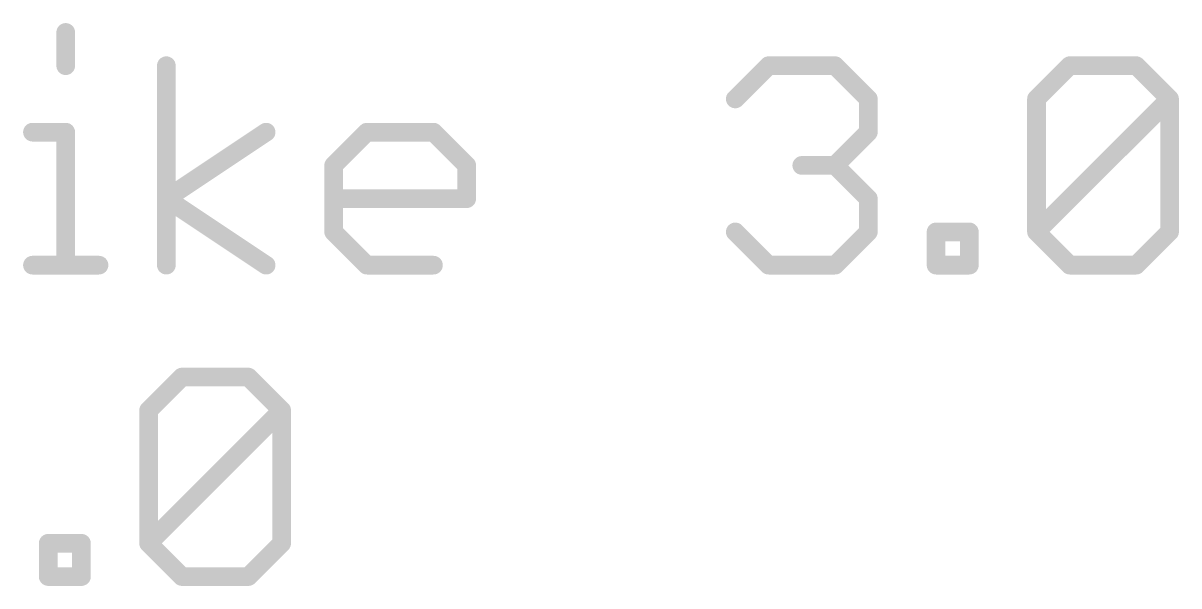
# Model space of a CAD drawing. Extents: x -98 to 13, y 0 to 18.
# Drawn here: x -12.66 to -3.23, y 3.81 to 8.4 of the extents above; entities that cross this region are included whole.
import ezdxf

# ---------------------------------------------------------------- set-up
doc = ezdxf.new("R2010")
doc.units = 0
doc.layers.add('27', color=253, linetype='CONTINUOUS')

msp = doc.modelspace()

# ---------------------------------------------------------------- linework, layer by layer
at = {"layer": '27', "const_width": 0.1524}
for points in [[(-12.3105, 8.3244), (-12.3105, 8.0532)], [(-11.4902, 6.4262), (-11.4902, 8.0532)], [(-6.8516, 7.782), (-6.5805, 8.0532)], [(-6.5805, 8.0532), (-6.0381, 8.0532)], [(-6.0381, 8.0532), (-5.767, 7.782)], [(-4.3959, 7.782), (-4.1247, 8.0532)], [(-4.1247, 8.0532), (-3.5824, 8.0532)], [(-3.5824, 8.0532), (-3.3112, 7.782)], [(-5.767, 7.782), (-5.767, 7.5109)], [(-4.3959, 6.6974), (-4.3959, 7.782)], [(-4.3959, 6.6974), (-3.3112, 7.782)], [(-3.3112, 7.782), (-3.3112, 6.6974)], [(-12.5817, 7.5109), (-12.3105, 7.5109)], [(-12.3105, 7.5109), (-12.3105, 6.4262)], [(-11.4902, 6.9685), (-10.6767, 7.5109)], [(-10.1259, 7.2397), (-9.8548, 7.5109)], [(-9.8548, 7.5109), (-9.3124, 7.5109)], [(-9.3124, 7.5109), (-9.0413, 7.2397)], [(-5.767, 7.5109), (-6.0381, 7.2397)], [(-10.1259, 6.6974), (-10.1259, 7.2397)], [(-9.0413, 7.2397), (-9.0413, 6.9685)], [(-6.0381, 7.2397), (-6.3093, 7.2397)], [(-6.0381, 7.2397), (-5.767, 6.9685)], [(-10.6767, 6.4262), (-11.4902, 6.9685)], [(-9.0413, 6.9685), (-10.1259, 6.9685)], [(-5.767, 6.9685), (-5.767, 6.6974)], [(-9.8548, 6.4262), (-10.1259, 6.6974)], [(-6.5805, 6.4262), (-6.8516, 6.6974)], [(-5.767, 6.6974), (-6.0381, 6.4262)], [(-5.2145, 6.4262), (-5.2145, 6.6974)], [(-5.2145, 6.6974), (-4.9433, 6.6974)], [(-4.9433, 6.6974), (-4.9433, 6.4262)], [(-4.1247, 6.4262), (-4.3959, 6.6974)], [(-3.3112, 6.6974), (-3.5824, 6.4262)], [(-12.5817, 6.4262), (-12.0393, 6.4262)], [(-9.3124, 6.4262), (-9.8548, 6.4262)], [(-6.0381, 6.4262), (-6.5805, 6.4262)], [(-4.9433, 6.4262), (-5.2145, 6.4262)], [(-3.5824, 6.4262), (-4.1247, 6.4262)], [(-11.6347, 5.242), (-11.3635, 5.5132)], [(-11.3635, 5.5132), (-10.8212, 5.5132)], [(-10.8212, 5.5132), (-10.55, 5.242)], [(-11.6347, 4.1574), (-11.6347, 5.242)], [(-11.6347, 4.1574), (-10.55, 5.242)], [(-10.55, 5.242), (-10.55, 4.1574)], [(-12.4533, 3.8862), (-12.4533, 4.1574)], [(-12.4533, 4.1574), (-12.1821, 4.1574)], [(-12.1821, 4.1574), (-12.1821, 3.8862)], [(-11.3635, 3.8862), (-11.6347, 4.1574)], [(-10.55, 4.1574), (-10.8212, 3.8862)], [(-12.1821, 3.8862), (-12.4533, 3.8862)], [(-10.8212, 3.8862), (-11.3635, 3.8862)]]:
    msp.add_lwpolyline(points, dxfattribs=at)
at = {"layer": '27', "const_width": 0.0762}
for points in [[(-12.2724, 8.3244, 1), (-12.3486, 8.3244)], [(-11.4521, 8.0532, 1), (-11.5283, 8.0532)], [(-6.5805, 8.0913, 1), (-6.5805, 8.0151)], [(-6.5535, 8.0262, 1), (-6.6074, 8.0801)], [(-6.0112, 8.0801, 1), (-6.0651, 8.0262)], [(-6.0381, 8.0151, 1), (-6.0381, 8.0913)], [(-4.1247, 8.0913, 1), (-4.1247, 8.0151)], [(-4.0978, 8.0262, 1), (-4.1517, 8.0801)], [(-3.5555, 8.0801, 1), (-3.6093, 8.0262)], [(-3.5824, 8.0151, 1), (-3.5824, 8.0913)], [(-12.3486, 8.0532, 1), (-12.2724, 8.0532)], [(-6.8786, 7.809, 1), (-6.8247, 7.7551)], [(-5.7289, 7.782, 1), (-5.8051, 7.782)], [(-5.7939, 7.7551, 1), (-5.74, 7.809)], [(-4.3578, 7.782, 1), (-4.434, 7.782)], [(-4.4228, 7.809, 1), (-4.369, 7.7551)], [(-3.2731, 7.782, 1), (-3.3493, 7.782)], [(-3.2843, 7.7551, 1), (-3.3382, 7.809)], [(-3.3382, 7.7551, 1), (-3.2843, 7.809)], [(-12.5817, 7.549, 1), (-12.5817, 7.4728)], [(-12.2724, 7.5109, 1), (-12.3486, 7.5109)], [(-12.3105, 7.4728, 1), (-12.3105, 7.549)], [(-10.6556, 7.4792, 1), (-10.6979, 7.5426)], [(-9.8548, 7.549, 1), (-9.8548, 7.4728)], [(-9.8278, 7.4839, 1), (-9.8817, 7.5378)], [(-9.2855, 7.5378, 1), (-9.3394, 7.4839)], [(-9.3124, 7.4728, 1), (-9.3124, 7.549)], [(-5.8051, 7.5109, 1), (-5.7289, 7.5109)], [(-5.74, 7.4839, 1), (-5.7939, 7.5378)], [(-10.0878, 7.2397, 1), (-10.164, 7.2397)], [(-10.1529, 7.2666, 1), (-10.099, 7.2128)], [(-9.0032, 7.2397, 1), (-9.0794, 7.2397)], [(-9.0682, 7.2128, 1), (-9.0143, 7.2666)], [(-6.3093, 7.2778, 1), (-6.3093, 7.2016)], [(-6.0112, 7.2666, 1), (-6.0651, 7.2128)], [(-6.0651, 7.2666, 1), (-6.0112, 7.2128)], [(-6.0381, 7.2016, 1), (-6.0381, 7.2778)], [(-11.4691, 7.0002, 1), (-11.5114, 6.9368)], [(-11.5114, 7.0002, 1), (-11.4691, 6.9368)], [(-10.1259, 7.0066, 1), (-10.1259, 6.9304)], [(-9.0794, 6.9685, 1), (-9.0032, 6.9685)], [(-9.0413, 6.9304, 1), (-9.0413, 7.0066)], [(-5.7289, 6.9685, 1), (-5.8051, 6.9685)], [(-5.7939, 6.9416, 1), (-5.74, 6.9955)], [(-10.099, 6.7243, 1), (-10.1529, 6.6704)], [(-10.164, 6.6974, 1), (-10.0878, 6.6974)], [(-6.8247, 6.7243, 1), (-6.8786, 6.6704)], [(-5.8051, 6.6974, 1), (-5.7289, 6.6974)], [(-5.74, 6.6704, 1), (-5.7939, 6.7243)], [(-5.1764, 6.6974, 1), (-5.2526, 6.6974)], [(-5.2145, 6.7355, 1), (-5.2145, 6.6593)], [(-4.9052, 6.6974, 1), (-4.9814, 6.6974)], [(-4.9433, 6.6593, 1), (-4.9433, 6.7355)], [(-4.369, 6.7243, 1), (-4.4228, 6.6704)], [(-4.4228, 6.7243, 1), (-4.369, 6.6704)], [(-4.434, 6.6974, 1), (-4.3578, 6.6974)], [(-3.3493, 6.6974, 1), (-3.2731, 6.6974)], [(-3.2843, 6.6704, 1), (-3.3382, 6.7243)], [(-12.5817, 6.4643, 1), (-12.5817, 6.3881)], [(-12.0393, 6.3881, 1), (-12.0393, 6.4643)], [(-9.8548, 6.4643, 1), (-9.8548, 6.3881)], [(-9.3124, 6.3881, 1), (-9.3124, 6.4643)], [(-6.5805, 6.4643, 1), (-6.5805, 6.3881)], [(-6.0381, 6.3881, 1), (-6.0381, 6.4643)], [(-5.2145, 6.4643, 1), (-5.2145, 6.3881)], [(-4.9433, 6.3881, 1), (-4.9433, 6.4643)], [(-4.1247, 6.4643, 1), (-4.1247, 6.3881)], [(-3.5824, 6.3881, 1), (-3.5824, 6.4643)], [(-12.3486, 6.4262, 1), (-12.2724, 6.4262)], [(-11.5283, 6.4262, 1), (-11.4521, 6.4262)], [(-10.6979, 6.3945, 1), (-10.6556, 6.4579)], [(-9.8817, 6.3993, 1), (-9.8278, 6.4531)], [(-6.6074, 6.3993, 1), (-6.5535, 6.4531)], [(-6.0651, 6.4531, 1), (-6.0112, 6.3993)], [(-5.2526, 6.4262, 1), (-5.1764, 6.4262)], [(-4.9814, 6.4262, 1), (-4.9052, 6.4262)], [(-4.1517, 6.3993, 1), (-4.0978, 6.4531)], [(-3.6093, 6.4531, 1), (-3.5555, 6.3993)], [(-11.3635, 5.5513, 1), (-11.3635, 5.4751)], [(-11.3366, 5.4862, 1), (-11.3905, 5.5401)], [(-10.7943, 5.5401, 1), (-10.8481, 5.4862)], [(-10.8212, 5.4751, 1), (-10.8212, 5.5513)], [(-11.5966, 5.242, 1), (-11.6728, 5.242)], [(-11.6616, 5.269, 1), (-11.6077, 5.2151)], [(-10.5119, 5.242, 1), (-10.5881, 5.242)], [(-10.5231, 5.2151, 1), (-10.577, 5.269)], [(-10.577, 5.2151, 1), (-10.5231, 5.269)], [(-12.4152, 4.1574, 1), (-12.4914, 4.1574)], [(-12.4533, 4.1955, 1), (-12.4533, 4.1193)], [(-12.144, 4.1574, 1), (-12.2202, 4.1574)], [(-12.1821, 4.1193, 1), (-12.1821, 4.1955)], [(-11.6077, 4.1843, 1), (-11.6616, 4.1304)], [(-11.6616, 4.1843, 1), (-11.6077, 4.1304)], [(-11.6728, 4.1574, 1), (-11.5966, 4.1574)], [(-10.5881, 4.1574, 1), (-10.5119, 4.1574)], [(-10.5231, 4.1304, 1), (-10.577, 4.1843)], [(-12.4533, 3.9243, 1), (-12.4533, 3.8481)], [(-12.1821, 3.8481, 1), (-12.1821, 3.9243)], [(-11.3635, 3.9243, 1), (-11.3635, 3.8481)], [(-10.8212, 3.8481, 1), (-10.8212, 3.9243)], [(-12.4914, 3.8862, 1), (-12.4152, 3.8862)], [(-12.2202, 3.8862, 1), (-12.144, 3.8862)], [(-11.3905, 3.8593, 1), (-11.3366, 3.9131)], [(-10.8481, 3.9131, 1), (-10.7943, 3.8593)]]:
    msp.add_lwpolyline(points, format="xyb", dxfattribs=at)

doc.saveas('drawing.dxf')
